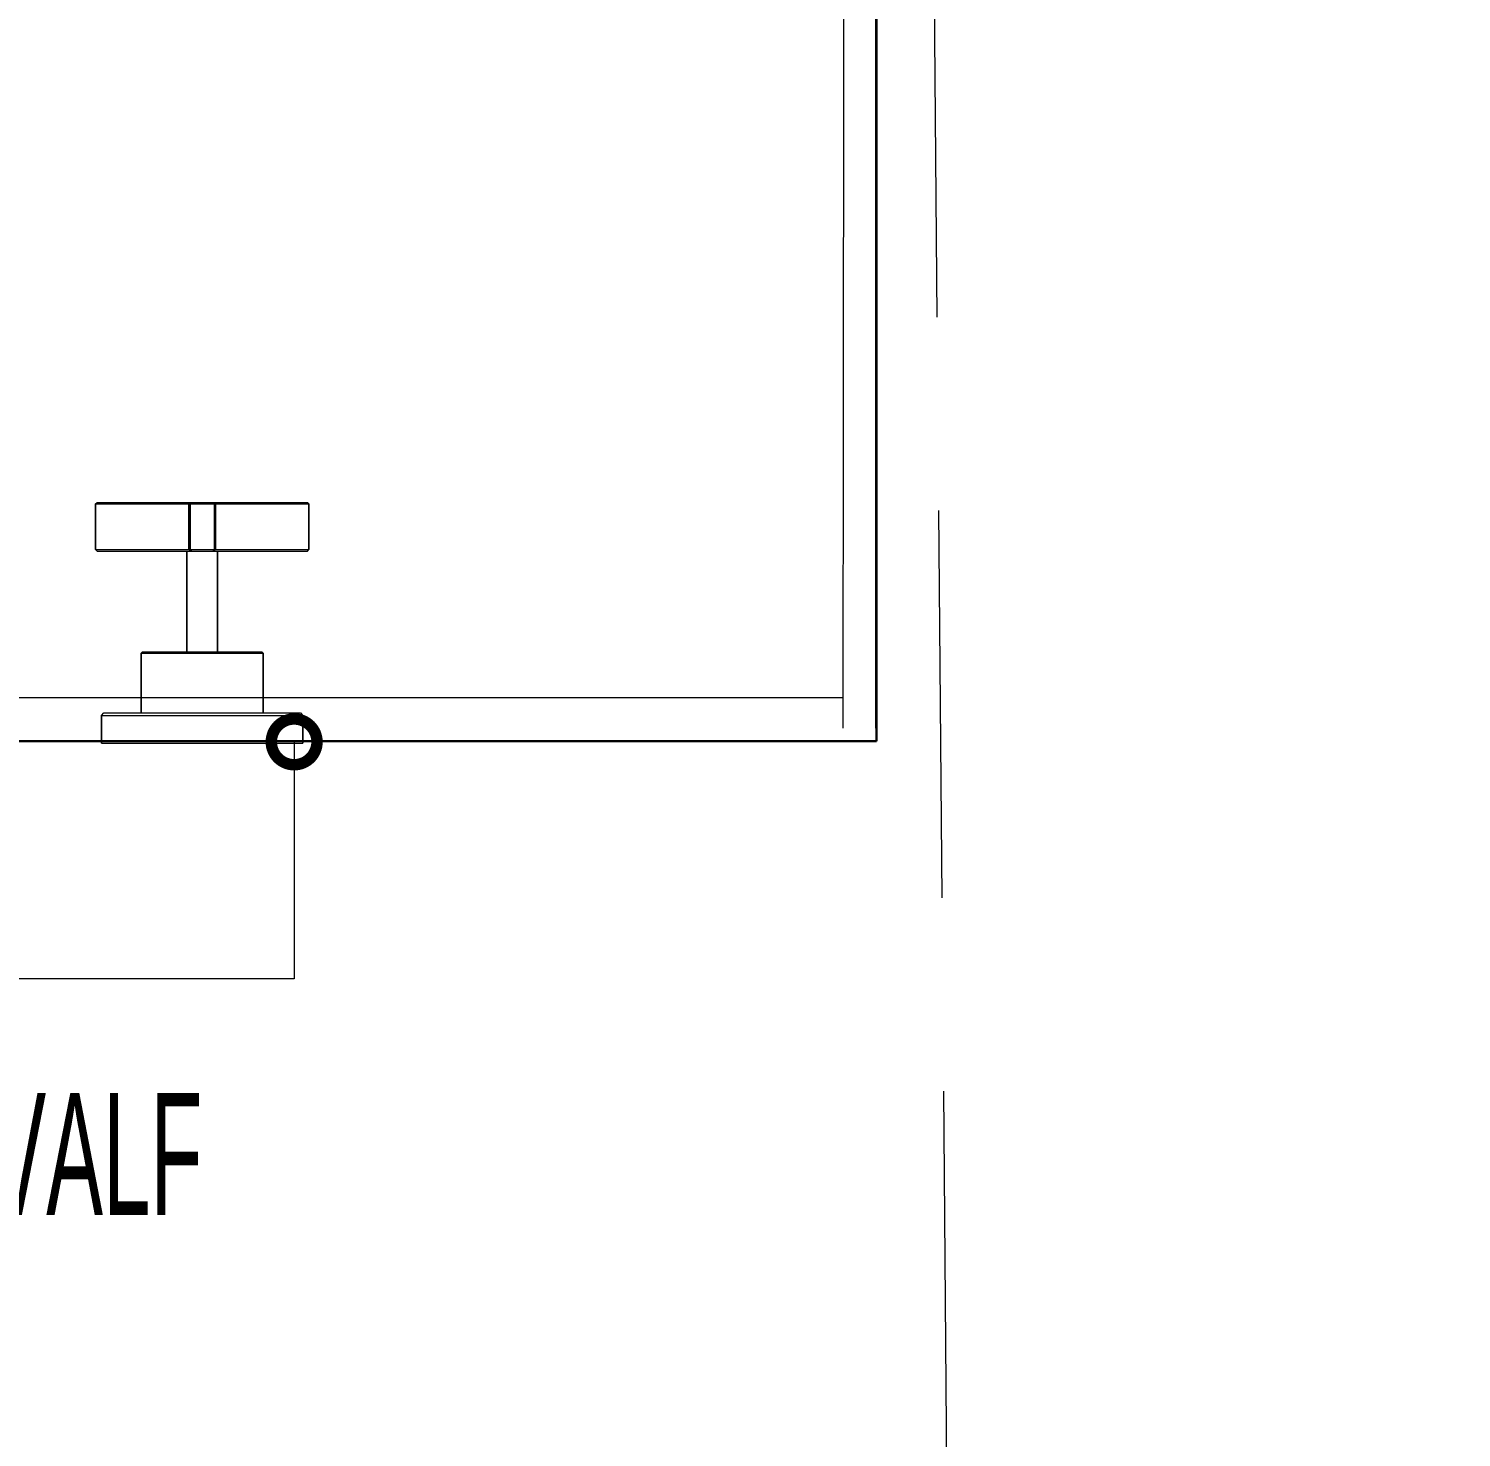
# Model space of a CAD drawing. Header units: centimetres. Extents: x 5488 to 20269, y -31398 to -19684.
# Drawn here: x 8736.33 to 8783.34, y -23219.59 to -23173.38 of the extents above; entities that cross this region are included whole.
import ezdxf
from ezdxf import colors
from ezdxf.entities.mleader import LeaderData, LeaderLine
from ezdxf.math import Vec2, Vec3

# ---------------------------------------------------------------- set-up
doc = ezdxf.new("R2010")
doc.units = ezdxf.units.CM
doc.linetypes.add('HIDDEN', pattern=[9.525, 6.35, -3.175])
for name, color, linetype, lineweight in [('xxx_Auto_Duvar_Duvar Plan Kesit', 7, 'Continuous', 30), ('xxx_Auto_Kaplama_Ahşap', 34, 'Continuous', 0), ('xxx_Auto_Kaplama_Ahşap Tarama', 16, 'Continuous', 5), ('xxx_Auto_Kaplama_Seramik', 182, 'Continuous', 13), ('xxx_Auto_Konstruksiyon_Metal', 141, 'Continuous', 0), ('xxx_Auto_SIGN_GENERAL', 51, 'Continuous', 0), ('xxx_Auto_Tefris_Silik', 252, 'Continuous', 13), ('xxx_Auto_Tefris_Tefris', 32, 'Continuous', 15)]:
    doc.layers.add(name, color=color, linetype=linetype, lineweight=lineweight)
doc.styles.add('AUTOBAN', font='')
doc.styles.add('ROMANS', font='romans')
doc.styles.get('AUTOBAN').set_extended_font_data('Helvetica Normal Tr')

# ---------------------------------------------------------------- blocks, each defined once
blk = doc.blocks.new('_DotSmall')
at = {"color": 0, "linetype": 'ByBlock', "const_width": 0.5}
blk.add_lwpolyline([(-0.0625, 0, 1), (0.0625, 0, 1)], format="xyb", close=True, dxfattribs=at)
blk = doc.blocks.new('x2202_Autoban_Istinye Park_Food Hall_PLAN_altlik_20220517$0$2202_Autoban_Istinye Park_Food Hall_PLAN_altlik_20220506$0$S08_plan')
for p, q in [((-3.3, 0), (-3.3, -0.90625)), ((-3.3, -0.90625), (-3.3, 0)), ((3.3, 0), (3.3, -0.90625)), ((3.3, -0.90625), (3.3, 0)), ((-3.3, -0.90625), (-3.225, -1)), ((-3.3, -0.90625), (-3.18, -0.90625)), ((-3.18, -0.90625), (-2.865, -0.90625)), ((-2.865, -0.90625), (-2.325, -0.90625)), ((-2.325, -0.90625), (-1.635, -0.90625)), ((-1.635, -0.90625), (-0.855, -0.90625)), ((-0.855, -0.90625), (0, -0.90625)), ((0, -0.90625), (0.855, -0.90625)), ((0.855, -0.90625), (1.635, -0.90625)), ((1.635, -0.90625), (2.325, -0.90625)), ((2.325, -0.90625), (2.865, -0.90625)), ((2.865, -0.90625), (3.18, -0.90625)), ((3.18, -0.90625), (3.3, -0.90625)), ((3.225, -1), (3.3, -0.90625)), ((-3.225, -1), (-3.105, -1)), ((-3.105, -1), (-2.79, -1)), ((-2.79, -1), (-2.28, -1)), ((-2.28, -1), (-2, -1)), ((-2.28, -1), (-1.605, -1)), ((-2, -1), (-2, -2.95)), ((-2, -1), (-1.92727, -1)), ((-2, -2.95), (-2, -1)), ((-1.92727, -1), (-1.73636, -1)), ((-1.73636, -1), (-1.40909, -1)), ((-1.605, -1), (-0.825, -1)), ((-1.40909, -1), (-0.99091, -1)), ((-0.99091, -1), (-0.51818, -1)), ((-0.825, -1), (0, -1)), ((-0.51818, -1), (0, -1)), ((0, -1), (0.51818, -1)), ((0, -1), (0.825, -1)), ((0.51818, -1), (0.99091, -1)), ((0.825, -1), (1.605, -1)), ((0.99091, -1), (1.40909, -1)), ((1.40909, -1), (1.73636, -1)), ((1.605, -1), (2.28, -1)), ((1.73636, -1), (1.92727, -1)), ((1.92727, -1), (2, -1)), ((2, -1), (2, -2.95)), ((2, -1), (2.28, -1)), ((2, -2.95), (2, -1)), ((2.28, -1), (2.79, -1)), ((2.79, -1), (3.105, -1)), ((3.105, -1), (3.225, -1)), ((-2, -2.95), (-1.95455, -3)), ((-2, -2.95), (-1.92727, -2.95)), ((-1.95455, -3), (-1.88182, -3)), ((-1.92727, -2.95), (-1.73636, -2.95)), ((-1.88182, -3), (-1.69091, -3)), ((-1.88182, -3), (-1.69091, -3)), ((-1.73636, -2.95), (-1.40909, -2.95)), ((-1.69091, -3), (-1.38182, -3)), ((-1.69091, -3), (-1.38182, -3)), ((-1.40909, -2.95), (-0.99091, -2.95)), ((-1.38182, -3), (-0.97273, -3)), ((-1.38182, -3), (-0.97273, -3)), ((-0.99091, -2.95), (-0.51818, -2.95)), ((-0.97273, -3), (-0.5, -3)), ((-0.97273, -3), (-0.5, -3)), ((-0.51818, -2.95), (0, -2.95)), ((-0.5, -3), (0, -3)), ((-0.5, -3), (-0.5, -6.3)), ((-0.5, -3), (-0.48, -3)), ((-0.5, -6.3), (-0.5, -3)), ((-0.48, -3), (-0.43, -3)), ((-0.43, -3), (-0.35, -3)), ((-0.35, -3), (-0.25, -3)), ((-0.25, -3), (-0.13, -3)), ((-0.13, -3), (0, -3)), ((0, -2.95), (0.51818, -2.95)), ((0, -3), (0.5, -3)), ((0, -3), (0.13, -3)), ((0.13, -3), (0.25, -3)), ((0.25, -3), (0.35, -3)), ((0.35, -3), (0.43, -3)), ((0.43, -3), (0.48, -3)), ((0.48, -3), (0.5, -3)), ((0.5, -6.3), (0.5, -3)), ((0.5, -3), (0.97273, -3)), ((0.5, -3), (0.5, -6.3)), ((0.5, -3), (0.97273, -3)), ((0.51818, -2.95), (0.99091, -2.95)), ((0.97273, -3), (1.38182, -3)), ((0.97273, -3), (1.38182, -3)), ((0.99091, -2.95), (1.40909, -2.95)), ((1.38182, -3), (1.69091, -3)), ((1.38182, -3), (1.69091, -3)), ((1.40909, -2.95), (1.73636, -2.95)), ((1.69091, -3), (1.88182, -3)), ((1.69091, -3), (1.88182, -3)), ((1.73636, -2.95), (1.92727, -2.95)), ((1.88182, -3), (1.95455, -3)), ((1.92727, -2.95), (2, -2.95)), ((1.95455, -3), (2, -2.95)), ((-3.5, -6.35), (-3.45, -6.3)), ((-3.5, -7.85), (-3.5, -6.35)), ((-3.5, -7.85), (-3.5, -6.35)), ((-3.5, -6.35), (-0.44, -6.35)), ((-3.5, -6.35), (-0.44, -6.35)), ((-3.5, -6.35), (-3.5, -7.85)), ((-3.5, -6.35), (-3.5, -7.85)), ((-3.45, -6.3), (-0.38, -6.3)), ((-3.45, -6.3), (-0.38, -6.3)), ((-0.44, -6.35), (-0.38, -6.3)), ((-0.44, -7.85), (-0.44, -6.35)), ((-0.44, -6.35), (-0.42, -6.35)), ((-0.44, -6.35), (-0.44, -7.85)), ((-0.42, -6.35), (-0.4, -6.35)), ((-0.4, -6.35), (-0.35, -6.3)), ((-0.4, -6.35), (-0.35, -6.3)), ((-0.4, -7.85), (-0.4, -6.35)), ((-0.4, -7.85), (-0.4, -6.35)), ((-0.4, -6.35), (0, -6.35)), ((-0.4, -6.35), (-0.4, -7.85)), ((-0.4, -6.35), (-0.4, -7.85)), ((-0.38, -6.3), (-0.37, -6.3)), ((-0.37, -6.3), (-0.35, -6.3)), ((-0.35, -6.3), (0, -6.3)), ((0, -6.3), (0.35, -6.3)), ((0, -6.35), (0.4, -6.35)), ((0.35, -6.3), (0.37, -6.3)), ((0.35, -6.3), (0.4, -6.35)), ((0.37, -6.3), (0.38, -6.3)), ((0.38, -6.3), (3.45, -6.3)), ((0.38, -6.3), (0.44, -6.35)), ((0.4, -7.85), (0.4, -6.35)), ((0.4, -6.35), (0.42, -6.35)), ((0.4, -6.35), (0.4, -7.85)), ((0.42, -6.35), (0.44, -6.35)), ((0.44, -7.85), (0.44, -6.35)), ((0.44, -6.35), (3.5, -6.35)), ((0.44, -6.35), (0.44, -7.85)), ((3.45, -6.3), (3.5, -6.35)), ((3.5, -7.85), (3.5, -6.35)), ((3.5, -6.35), (3.5, -7.85)), ((-3.5, -7.85), (-0.44, -7.85)), ((-3.5, -7.85), (-0.44, -7.85)), ((-3.5, -7.85), (-3.45, -7.9)), ((-3.5, -7.85), (-3.45, -7.9)), ((-3.5, -7.85), (-3.45, -7.9)), ((-3.5, -7.85), (-3.45, -7.9)), ((-3.45, -7.9), (-0.38, -7.9)), ((-3.45, -7.9), (-0.38, -7.9)), ((-3.45, -7.9), (-0.38, -7.9)), ((-3.45, -7.9), (-0.38, -7.9)), ((-0.44, -7.85), (-0.42, -7.85)), ((-0.44, -7.85), (-0.38, -7.9)), ((-0.44, -7.85), (-0.38, -7.9)), ((-0.42, -7.85), (-0.4, -7.85)), ((-0.4, -7.85), (-0.35, -7.9)), ((-0.4, -7.85), (-0.35, -7.9)), ((-0.4, -7.85), (0, -7.85)), ((-0.4, -7.85), (-0.35, -7.9)), ((-0.4, -7.85), (-0.35, -7.9)), ((-0.38, -7.9), (-0.37, -7.9)), ((-0.37, -7.9), (-0.35, -7.9)), ((-0.35, -7.9), (0, -7.9)), ((-0.35, -7.9), (0, -7.9)), ((0, -7.85), (0.4, -7.85)), ((0, -7.9), (0.35, -7.9)), ((0, -7.9), (0.35, -7.9)), ((0.35, -7.9), (0.4, -7.85)), ((0.35, -7.9), (0.4, -7.85)), ((0.35, -7.9), (0.4, -7.85)), ((0.35, -7.9), (0.4, -7.85)), ((0.35, -7.9), (0.4, -7.85)), ((0.35, -7.9), (0.4, -7.85)), ((0.35, -7.9), (0.37, -7.9)), ((0.37, -7.9), (0.38, -7.9)), ((0.38, -7.9), (0.44, -7.85)), ((0.38, -7.9), (0.44, -7.85)), ((0.38, -7.9), (3.45, -7.9)), ((0.38, -7.9), (3.45, -7.9)), ((0.4, -7.85), (0.42, -7.85)), ((0.42, -7.85), (0.44, -7.85)), ((0.44, -7.85), (3.5, -7.85)), ((3.45, -7.9), (3.5, -7.85)), ((3.45, -7.9), (3.5, -7.85)), ((3.45, -7.9), (3.5, -7.85)), ((3.45, -7.9), (3.5, -7.85))]:
    blk.add_line(p, q)
blk.add_lwpolyline([(-3.3, 0), (3.3, 0)])
blk = doc.blocks.new('WC TEFRIS')
at = {"layer": 'xxx_Auto_Tefris_Tefris', "xscale": -1, "rotation": 180}
blk.add_blockref('x2202_Autoban_Istinye Park_Food Hall_PLAN_altlik_20220517$0$2202_Autoban_Istinye Park_Food Hall_PLAN_altlik_20220506$0$S08_plan', (30, -2.5), dxfattribs=at)
blk = doc.blocks.new('A$Cd4c68676')
at = {"layer": 'xxx_Auto_Duvar_Duvar Plan Kesit'}
blk.add_lwpolyline([(343.757, -272.389), (343.757, 223.96), (123.521, 222.598), (123.474, 209.194)], dxfattribs=at)
at = {"layer": 'xxx_Auto_Kaplama_Seramik'}
for points in [[(342.667, -272.389), (342.805, -143.537)], [(240.608, -271.389), (342.668, -271.389), (342.668, -271.389)]]:
    blk.add_lwpolyline(points, dxfattribs=at)
blk = doc.blocks.new('A$C1e03b758')
at = {"layer": 'xxx_Auto_SIGN_GENERAL', "color": 12, "insert": (328.525, -757.49), "char_height": 4, "attachment_point": 5, "line_spacing_factor": 0.75, "style": 'ROMANS'}
blk.add_mtext_dynamic_manual_height_columns('{\\fArial|b0|i0|c162|p34;\\W0.5;STOP VALF}', width=15.28284, gutter_width=20, heights=[0], dxfattribs=at)
at = {"layer": 'xxx_Auto_SIGN_GENERAL', "color": 12}
ml = blk.add_multileader_mtext('Standard', dxfattribs=at)
ml.set_content('{\\W0.6;S09}', color=12, style='AUTOBAN')
ml.set_leader_properties()
ml.set_arrow_properties(name='DOTSMALL')
ml.build(insert=Vec2(0, 0))
ml.multileader.update_dxf_attribs({"has_text_frame": 1, "dogleg_length": 2.045, "arrow_head_size": 3})
ctx = ml.context
ctx.base_point, ctx.arrow_head_size, ctx.landing_gap_size, ctx.plane_origin = Vec3(321.965, -751.713), 3, 0.6, Vec3(294.258, -667.02)
ctx.text_align_type = 2
notes = []
notes.append((ctx, [(1, (1, 1, 0), (339.222, -751.713), (-1, 0), 10, [(0, [(339.222, -743.944)], 0, [])])]))
ctx.mtext.insert, ctx.mtext.width, ctx.mtext.defined_height, ctx.mtext.alignment, ctx.mtext.flow_direction = Vec3(328.622, -749.713), 4.20155, 4.28, 3, 5
for ctx, leaders in notes:
    for number, flags, end, landing, length, lines in leaders:
        leader = LeaderData()
        leader.index, (leader.has_last_leader_line, leader.has_dogleg_vector, leader.attachment_direction) = number, flags
        leader.last_leader_point, leader.dogleg_vector, leader.dogleg_length = Vec3(end), Vec3(landing), length
        for number, points, colour, breaks in lines:
            line = LeaderLine()
            line.index, line.vertices, line.color, line.breaks = number, Vec3.list(points), colors.encode_raw_color(colour), breaks
            leader.lines.append(line)
        ctx.leaders.append(leader)

msp = doc.modelspace()

# ---------------------------------------------------------------- block references
msp.add_blockref('A$Cd4c68676', (8420.383, -22923.935))

# ---------------------------------------------------------------- next in the draw order: linework, layer by layer
at = {"layer": 'xxx_Auto_Duvar_Duvar Plan Kesit'}
msp.add_lwpolyline([(8764.14, -22699.975), (8764.148, -23196.751), (8542.866, -23196.751), (8542.866, -22786.717)], dxfattribs=at)
at = {"layer": 'xxx_Auto_Tefris_Silik', "linetype": 'HIDDEN', "ltscale": 2}
msp.add_lwpolyline([(8776.381, -24402), (8756.73, -22062.733), (8353.517, -22063.105), (6851.882, -22094.246)], dxfattribs=at)

# ---------------------------------------------------------------- next in the draw order: block references
at = {"layer": 'xxx_Auto_Kaplama_Ahşap'}
msp.add_blockref('A$C1e03b758', (8405.816, -22452.835), dxfattribs=at)

# ---------------------------------------------------------------- next in the draw order: block references
at = {"layer": 'xxx_Auto_Konstruksiyon_Metal'}
msp.add_blockref('WC TEFRIS', (8712.021, -23194.323), dxfattribs=at)

# ---------------------------------------------------------------- next in the draw order: hatches: boundary and pattern name
at = {"layer": 'xxx_Auto_Kaplama_Ahşap Tarama'}
h = msp.add_hatch(dxfattribs=at)
h.set_pattern_fill('AR-CONC', color=256, scale=0.5)
h.set_pattern_definition([(50, (809.53, -3617.59), (91.09233, -7.96954), [9.525, -104.775]), (355, (809.53, -3617.59), (-17.6217, 95.52842), [7.62, -83.8203]), (100.45144, (817.12, -3618.255), (73.47062, 87.55888), [8.095, -89.04512]), (46.1842, (809.53, -3592.19), (135.5395, -21.02116), [14.2875, -157.1625]), (96.63556, (820.83, -3593.94), (118.70207, 123.71306), [12.1425, -133.5678]), (351.18415, (809.53, -3592.19), (118.70207, 123.71306), [11.43, -125.72987]), (21, (822.23, -3598.54), (75.8072, -51.1326), [9.525, -104.775]), (326, (822.23, -3598.54), (30.901, 92.09398), [7.62, -83.82]), (71.45144, (828.55, -3602.8), (106.7082, 40.96138), [8.095, -89.04497]), (37.5, (809.53, -3617.59), (1.5443, 42.27752), [0, -82.804, 0, -85.09, 0, -84.1375]), (7.5, (809.53, -3617.59), (33.40983, 50.09029), [0, -48.514, 0, -80.899, 0, -32.0675]), (327.5, (781.21, -3617.59), (67.795298, -2.864372), [0, -31.75, 0, -99.06, 0, -131.445]), (317.5, (768.51, -3617.59), (74.06459, 12.71325), [0, -41.275, 0, -65.786, 0, -93.345])])
edge = h.paths.add_edge_path()
edge.add_line((9312.934, -27555.319), (9330.626, -27555.319))
edge.add_arc((9330.626, -27548.319), 7, 270, 349.5592)
edge.add_arc((-12655703.852, 2009176.564), 12827763.879, 350.8642093147, 350.8644691226)
edge.add_line((9346.746, -27492.157), (9332.45, -27492.157))
edge.add_line((9332.45, -27492.157), (9332.449, -27061.102))
edge.add_line((9332.449, -27061.102), (9346.746, -27061.102))
edge.add_arc((-12660642.429, -2064524.007), 12832765.905, 9.1355309233, 9.1357906395)
edge.add_arc((9330.626, -27004.939), 7, 10.4408, 90)
edge.add_line((9330.626, -26997.939), (9312.934, -26997.939))
edge.add_arc((9312.934, -27004.939), 7, 90, 170.4864)
edge.add_arc((10864.464, -27276.629), 1582.138, 170.069442, 189.930558)
edge.add_arc((9312.934, -27548.319), 7, 189.5136, 270)

doc.saveas('drawing.dxf')
